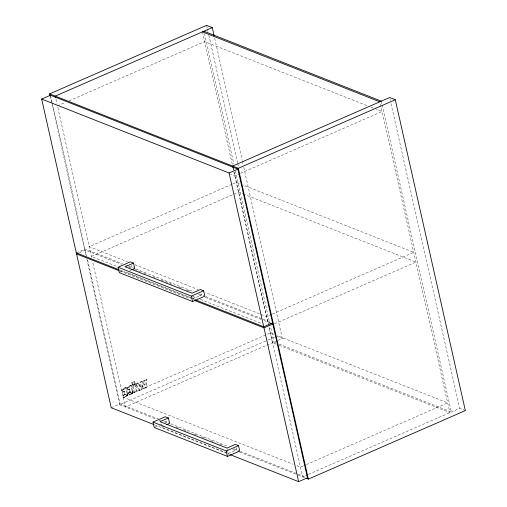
<?xml version="1.0" encoding="UTF-8"?>
<svg xmlns="http://www.w3.org/2000/svg" width="507" height="507" viewBox="0 0 507 507"><rect width="100%" height="100%" fill="white"/><g stroke="black" fill="none" stroke-linecap="round" stroke-linejoin="round"><path stroke-width="0.38" stroke-dasharray="2.54 1.9" d="M137.904 382.975L139.698 386.594L140.325 386.841L138.531 383.222L137.904 382.975L135.54 384.008L139.286 390.206L141.599 389.192L141.599 384.826L142.226 385.073L144.07 388.635L146.415 387.608L146.897 379.572L146.27 379.325L143.893 380.364L143.842 384.876L144.47 385.124L144.52 380.611L146.897 379.572M139.286 390.206L139.913 390.453L142.226 389.439L142.226 385.073M125.641 387.456L126.268 387.703L127.707 394.129L126.832 396.1L126.199 395.853L127.08 393.882L125.641 387.456L123.321 388.47L123.505 389.275L124.133 389.522L123.949 388.717L123.321 388.47M130.8 385.2L131.427 385.447L132.866 391.873L131.991 393.844L131.364 393.597L132.238 391.626L130.8 385.2L128.48 386.214L128.664 387.018L129.291 387.266L129.114 386.467L128.48 386.214M139.698 386.594L139.894 382.126L141.878 381.264L142.505 381.511L144.47 385.124M140.325 386.841L140.528 382.373L142.505 381.511M123.505 389.275L121.743 390.041L122.187 392.025L123.949 391.258L124.557 394.104L122.967 395.149L123.404 397.076L124.031 397.323L126.832 396.1M122.967 395.149L123.6 395.397L125.178 394.414L124.576 391.505L123.949 391.258M131.991 393.844L129.196 395.067L128.563 394.82L128.132 392.893L129.722 391.848L129.114 389.002L127.352 389.769L126.902 387.792L128.664 387.018M128.132 392.893L128.759 393.14L130.337 392.164L129.741 389.249L129.114 389.002M141.599 384.826L143.437 388.387L145.788 387.361L146.27 379.325M130.337 392.164L129.722 391.848M124.507 394.294L125.159 394.478M123.949 388.717L126.268 387.703M129.114 386.467L131.427 385.447M57.468 105.868L65.447 102.389M69.072 100.804L204.657 41.612L367.302 105.748M239.912 173.59L234.836 175.809L230.419 174.066M240.635 173.274L382.018 111.553L376.131 109.233M232.035 184.307L89.2 246.662L127.466 261.758M232.757 183.99L236.382 182.412L240.065 183.857M76.31 252.866L85.144 249.013L122.631 263.792M79.276 252.765L85.385 250.097L121.401 264.299M120.742 272.005L123.632 270.744M129.792 270.668L131.199 270.054M126.281 272.202L193.262 298.617L201.697 294.935L201.387 293.578M271.638 314.384L266.562 316.602L205.481 292.514M272.367 314.074L413.75 252.347L243.011 185.023M131.763 382.608L134.247 381.524L134.875 381.771L135.356 383.9L132.872 384.984L132.245 384.737L131.763 382.608L132.39 382.855L134.875 381.771M132.245 384.737L134.729 383.653L135.356 383.9M132.39 385.383L134.875 384.3L135.502 384.547L137.112 391.677L134.628 392.767L133.994 392.519L132.39 385.383L133.018 385.631L135.502 384.547M121.743 390.041L122.371 390.289L124.133 389.522M126.902 387.792L127.53 388.039L129.291 387.266M135.54 384.008L136.174 384.255L138.531 383.222M274.56 323.821L415.949 262.094L245.204 194.77M122.187 392.025L122.814 392.272L124.576 391.505M127.352 389.769L127.979 390.022L129.741 389.249M133.994 392.519L136.484 391.429L137.112 391.677M111.217 407.742L120.045 403.889L158.266 418.959M86.824 259.02L119.658 404.725L267.252 340.292M267.975 339.975L275.935 336.502M277.253 340.628L125.324 406.956L92.661 262.024M277.982 340.311L282.323 338.416L243.404 165.732M154.927 427.198L159.255 425.303M159.978 424.993L162.139 424.048M165.029 422.787L166.467 422.154L166.011 420.126M163.989 425.848L161.182 427.078L225.957 452.618M228.163 453.492L236.598 449.81L236.142 447.776M303.389 465.882L300.493 467.143L296.075 465.407M306.291 464.615L447.675 402.894L276.936 335.564M307.762 474.679L302.685 476.891L268.983 327.338M308.478 474.368L459.684 408.357L465.344 410.588M370.985 107.199L375.395 108.942M244.469 194.479L238.582 192.159L91.393 256.409L117.155 266.568M134.83 264.654L198.123 289.611M125.571 264.952L127.777 265.82M128.512 266.112L134.082 268.273M135.857 269.008L193.192 291.62M199.074 293.933L204.948 296.253M205.684 296.544L262.284 318.859M263.019 319.15L271.099 322.338M128.753 267.195L130.958 268.064M134.634 269.515L137.574 270.675M138.31 270.966L140.515 271.834M143.456 272.994L147.131 274.439M153.006 276.759L155.212 277.627M161.093 279.946L164.769 281.398M165.504 281.689L172.855 284.585M178.737 286.905L182.412 288.35M186.817 290.093L190.493 291.544M198.579 294.732L202.255 296.177M205.196 297.336L261.054 319.366M263.995 320.525L269.876 322.845M192.958 296.462L197.375 298.198M200.316 299.364L261.403 323.447M119.677 269.965L192.445 298.661M193.18 298.953L194.65 299.529M119.925 271.049L190.486 298.877M273.989 334.405L270.313 332.953L123.125 397.209L293.128 464.247M276.657 336.185L282.323 338.416M275.453 342.637L273.983 342.06L270.504 326.628M279.129 344.088L451.344 411.995L382.164 105.019M276.188 344.152L272.506 342.7L269.033 327.275M279.129 345.311L449.874 412.641L380.161 103.301M143.893 380.364L144.52 380.611M139.894 382.126L140.528 382.373M145.788 387.361L146.415 387.608M143.437 388.387L144.07 388.635M141.599 389.192L142.226 389.439M132.207 391.436L132.834 391.683M132.238 391.626L132.866 391.873M132.251 391.829L132.878 392.076M132.245 392.031L132.872 392.285M132.219 392.241L132.847 392.488M132.169 392.443L132.796 392.691M129.697 391.594L130.324 391.848M129.71 391.658L130.35 391.968M132.105 392.64L132.733 392.887M129.722 391.784L130.35 392.031M132.016 392.83L132.644 393.083M129.691 391.981L130.299 392.291M129.64 392.101L130.274 392.348L129.57 392.215M131.915 393.014L132.542 393.261M129.481 392.304L130.153 392.507M131.795 393.185L132.428 393.432M131.662 393.337L132.295 393.59M131.516 393.476L132.15 393.724M127.042 393.686L127.675 393.933M127.08 393.882L127.707 394.129M127.092 394.085L127.72 394.332M127.08 394.288L127.713 394.535M127.054 394.49L127.682 394.738M127.01 394.693L127.637 394.947M125.166 394.097L124.532 393.85L125.191 394.218M126.94 394.896L127.568 395.143M124.564 394.034L125.185 394.351M124.551 394.167L125.178 394.414M126.858 395.086L127.485 395.333M124.449 394.414L125.109 394.604M126.756 395.27L127.384 395.517M124.411 394.465L125.039 394.712L124.316 394.56M126.636 395.435L127.263 395.688M126.503 395.593L127.13 395.84M126.357 395.733L126.984 395.98M164.148 421.279L168.983 423.149M170.764 423.884L227.358 446.204M233.974 448.809L239.855 451.129M240.591 451.42L297.184 473.734M297.92 474.026L306.006 477.214M119.658 404.725L156.232 419.143M159.173 420.303L160.649 420.886M176.1 426.976L179.782 428.428M183.464 429.879L187.875 431.622M193.763 433.941L197.445 435.393M201.862 437.135L207.014 439.17M210.69 440.621L215.107 442.358M219.525 444.1L223.207 445.552M232.77 449.322L238.658 451.648M239.393 451.933L297.533 474.863M298.274 475.154L304.808 477.733M154.578 424.841L227.345 453.537M228.08 453.828L229.551 454.405M136.174 384.255L139.913 390.453M141.878 381.264L143.842 384.876M389.978 99.03L390.32 100.544M390.998 103.567L459.684 408.357M381.296 101.159L381.993 104.246M214.657 38.158L242.188 160.332M242.359 161.106L243.233 164.959M206.609 25.35L207.293 28.373M207.464 29.127L207.971 31.396M208.821 35.173L237.568 162.728M237.745 163.501L238.436 166.581M204.454 33.538L233.828 163.888M235.394 170.827L269.806 323.548M202.458 31.865L232.358 164.528M233.049 167.614L268.336 324.188M232.979 167.57L268.59 325.602M192.806 296.582L193.262 298.617M227.098 448.752L227.554 450.78M227.706 451.458L228.011 452.814M131.11 265.25L131.566 267.278M134.247 381.524L134.729 383.653M134.875 384.3L136.484 391.429M132.39 382.855L132.872 384.984M133.018 385.631L134.628 392.767M128.759 393.14L129.196 395.067M127.53 388.039L127.979 390.022M123.6 395.397L124.031 397.323M122.371 390.289L122.814 392.272M55.947 99.119L56.974 103.675M57.823 107.452L91.615 257.398M50.485 95.221L52.044 102.141M52.215 102.908L85.144 249.013M85.385 250.097L86.773 256.244M87.641 260.091L120.045 403.889M50.123 96.153L85.956 255.167"/><path stroke-width="0.76" d="M49.952 95.398L49.61 93.89L206.609 25.35L212.268 27.581L214.144 35.896M118.942 269.68L76.31 252.866L41.656 99.074L50.485 95.221L237.916 169.129L272.57 322.921L263.741 326.774L195.385 299.821M212.268 27.581L55.269 96.121L55.612 97.629M49.61 93.89L238.296 168.292L395.295 99.752L465.344 410.588L308.351 479.128L306.228 478.291M41.656 99.074L229.082 172.982L237.916 169.129M153.843 424.555L111.217 407.742L76.557 253.95L77.913 253.361M133.493 263.108L125.058 266.783L192.039 293.198L200.474 289.516L203.618 290.758L204.841 296.17L192.571 301.526L119.297 272.633L118.08 267.221L130.343 261.865L133.493 263.108L134.71 268.52L131.902 269.749M118.08 267.221L191.354 296.113L203.618 290.758M194.156 300.321L263.982 327.858L272.817 324.005L307.476 477.797L298.642 481.65L230.286 454.697M168.394 417.983L159.959 421.659L226.946 448.074L235.375 444.392L238.524 445.634L239.741 451.046L227.478 456.401L154.204 427.509L152.981 422.097L165.25 416.741L168.394 417.983L169.611 423.396L166.803 424.625M152.981 422.097L226.255 450.989L238.524 445.634M395.295 99.752L389.636 97.521L232.637 166.062L232.979 167.57M203.928 31.225L381.296 101.159M202.458 31.865L379.825 101.806M270.611 323.13L272.817 324.005M76.557 253.95L119.189 270.763M238.296 168.292L308.351 479.128M229.082 172.982L263.741 326.774M263.982 327.858L298.642 481.65M191.354 296.113L192.571 301.526M226.255 450.989L227.478 456.401"/></g></svg>
